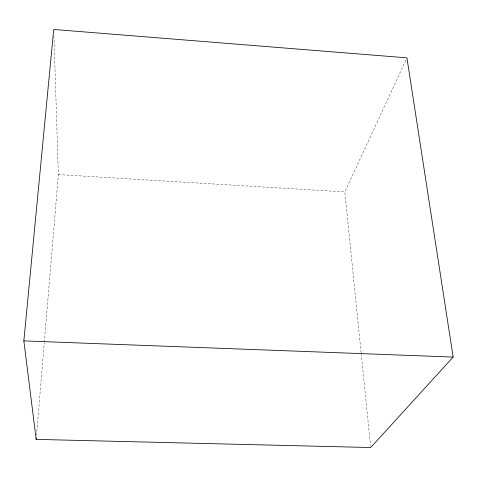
<?xml version="1.0" encoding="UTF-8"?>
<svg xmlns="http://www.w3.org/2000/svg" width="477" height="477" viewBox="0 0 477 477"><rect width="100%" height="100%" fill="white"/><g stroke="black" fill="none" stroke-linecap="round" stroke-linejoin="round"><path stroke-width="0.36" stroke-dasharray="2.38 1.79" d="M36.49 435.674L44.26 342.957M44.319 342.212L58.373 174.576L53.931 36.157M361.107 352.706L344.835 191.933L406.613 58.516M58.373 174.576L344.835 191.933M361.184 353.445L370.563 446.061"/><path stroke-width="0.72" d="M36.174 439.383L23.85 340.888L53.716 29.461L406.929 57.842L453.15 357.076L370.712 447.539L36.174 439.383L36.3 437.904M23.85 340.888L453.15 357.076"/></g></svg>
